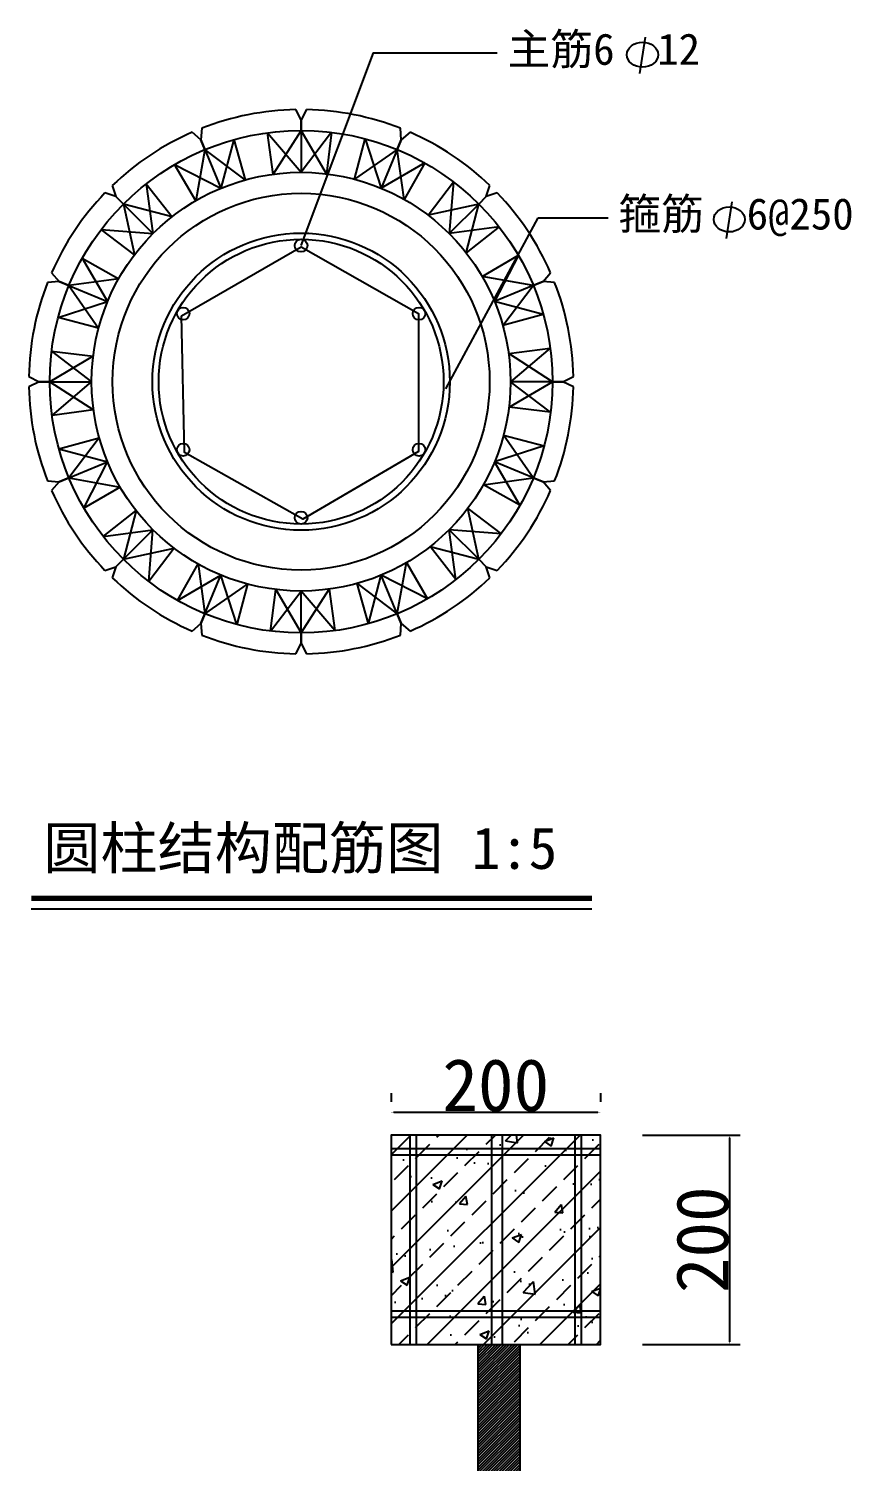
# Model space of a CAD drawing. Extents: x -6004 to -783, y 4539 to 8367.
# Drawn here: x -1568 to -783, y 6998 to 8367 of the extents above; entities that cross this region are included whole.
import ezdxf

# ---------------------------------------------------------------- set-up
doc = ezdxf.new("R2010")
doc.units = 0
doc.layers.get('0').update_dxf_attribs({"linetype": 'CONTINUOUS'})
doc.layers.get('DEFPOINTS').update_dxf_attribs({"linetype": 'CONTINUOUS'})
for name, color, linetype in [('251', 251, 'CONTINUOUS'), ('LAYER2', 7, 'CONTINUOUS'), ('LAYER6', 8, 'CONTINUOUS'), ('标注', 4, 'CONTINUOUS')]:
    doc.layers.add(name, color=color, linetype=linetype)
doc.styles.get("Standard").update_dxf_attribs({"font": '', "height": 50})
doc.styles.get('STANDARD').set_extended_font_data('KaiTi_GB2312')
doc.dimstyles.new('ISO-25', dxfattribs={"dimtxt": 2.5, "dimasz": 2.5, "dimexe": 10, "dimexo": 40, "dimtad": 1, "dimtxsty": 'STANDARD', "dimcen": 2.5, "dimazin": 3, "dimtfac": 1, "dimtmove": 0, "dimatfit": 3})

# ---------------------------------------------------------------- blocks, each defined once
blk = doc.blocks.new('*D122')
at = {"layer": 'DEFPOINTS', "color": 0}
for p in [(-1022.3, 7331.7), (-1222.3, 7309.8), (-1022.3, 7309.8)]:
    blk.add_point(p, dxfattribs=at)
at = {"layer": '标注', "color": 0}
for p, q in [((-1222.3, 7349.8), (-1222.3, 7341.7)), ((-1022.3, 7349.8), (-1022.3, 7341.7)), ((-1219.8, 7331.7), (-1024.8, 7331.7))]:
    blk.add_line(p, q, dxfattribs=at)
for points in [[(-1219.8, 7332.1), (-1219.8, 7331.3), (-1222.3, 7331.7)], [(-1024.8, 7332.1), (-1024.8, 7331.3), (-1022.3, 7331.7)]]:
    blk.add_solid(points, dxfattribs=at)
at = {"layer": '标注', "color": 0, "insert": (-1122.3, 7357.3), "char_height": 50, "attachment_point": 5}
blk.add_mtext('200', dxfattribs=at)
blk = doc.blocks.new('*D123')
at = {"layer": 'DEFPOINTS', "color": 0}
for p in [(-1022.3, 7309.8), (-1022.3, 7109.8), (-899.1, 7109.8)]:
    blk.add_point(p, dxfattribs=at)
at = {"layer": '标注', "color": 0}
for p, q in [((-982.3, 7309.8), (-889.1, 7309.8)), ((-899.1, 7307.3), (-899.1, 7112.3)), ((-982.3, 7109.8), (-889.1, 7109.8))]:
    blk.add_line(p, q, dxfattribs=at)
for points in [[(-899.5, 7307.3), (-898.7, 7307.3), (-899.1, 7309.8)], [(-899.5, 7112.3), (-898.7, 7112.3), (-899.1, 7109.8)]]:
    blk.add_solid(points, dxfattribs=at)
at = {"layer": '标注', "color": 0, "insert": (-924.8, 7209.8), "char_height": 50, "attachment_point": 5, "rotation": 90}
blk.add_mtext('200', dxfattribs=at)

msp = doc.modelspace()

# ---------------------------------------------------------------- hatches: boundary and pattern name
h = msp.add_hatch()
h.set_pattern_fill('AR-CONC', color=256, scale=0.5, style=0)
h.set_pattern_definition([(50, (0, 0), (91.0923, -7.96954), [9.525, -104.775]), (355, (0, 0), (-17.6214, 95.5283), [7.62, -83.82]), (100.451, (7.59, -0.66), (73.4713, 87.5583), [8.095, -89.045]), (46.1842, (0, 25.4), (135.5395, -21.0212), [14.2875, -157.1625]), (96.6356, (11.3, 23.65), (118.702, 123.7128), [12.1425, -133.5675]), (351.184, (0, 25.4), (118.7023, 123.7126), [11.43, -125.73]), (21, (12.7, 19.05), (75.80744, -51.13276), [9.525, -104.775]), (326, (12.7, 19.05), (30.901, 92.094), [7.62, -83.82]), (71.4514, (19.02, 14.79), (106.7082, 40.9614), [8.095, -89.045]), (37.5, (0, 0), (1.5443, 42.27752), [0, -82.804, 0, -85.09, 0, -84.1375]), (7.5, (0, 0), (33.40983, 50.0903), [0, -48.514, 0, -80.899, 0, -32.0675]), (327.5, (-28.32, 0), (67.7953, -2.86437), [0, -31.75, 0, -99.06, 0, -131.445]), (317.5, (-41.02, 0), (74.0646, 12.71325), [0, -41.275, 0, -65.786, 0, -93.345])])
h.paths.add_polyline_path([(-1222.31, 7109.834), (-1022.31, 7109.834), (-1022.31, 7309.834), (-1222.31, 7309.834)])
at = {"layer": '251', "ltscale": 10}
h = msp.add_hatch(dxfattribs=at)
h.set_pattern_fill('ANSI36', color=256, scale=150, style=0)
h.paths.add_polyline_path([(-1222.31, 7109.834), (-1022.31, 7109.834), (-1022.31, 7309.834), (-1222.31, 7309.834)])
at = {"layer": '251'}
h = msp.add_hatch(dxfattribs=at)
h.set_pattern_fill('ANSI33', color=256, scale=6, style=0)
h.paths.add_polyline_path([(-1222.31, 7109.834), (-1022.31, 7109.834), (-1022.31, 7309.834), (-1222.31, 7309.834)])
at = {"layer": '251', "ltscale": 10}
h = msp.add_hatch(dxfattribs=at)
h.set_pattern_fill('ANSI31', color=256, scale=15, style=0)
h.set_pattern_definition([(45, (-140218.554, -6505.0081), (-1.325825215, 1.325825215), [])])
h.paths.add_polyline_path([(-1139.019, 6959.834), (-1099.019, 6959.834), (-1099.019, 7109.834), (-1139.019, 7109.834)])

# ---------------------------------------------------------------- linework, layer by layer
at = {"color": 112, "ltscale": 10}
for p, q in [((-1308.182, 8279.542), (-1308.182, 8269.542)), ((-1308.182, 8269.542), (-1308.182, 8279.542)), ((-1403.853, 8260.511), (-1400.026, 8251.273)), ((-1400.026, 8251.273), (-1403.853, 8260.511)), ((-1212.511, 8260.511), (-1216.338, 8251.273)), ((-1216.338, 8251.273), (-1212.511, 8260.511)), ((-1484.959, 8206.318), (-1477.888, 8199.247)), ((-1477.888, 8199.247), (-1484.959, 8206.318)), ((-1131.405, 8206.318), (-1138.476, 8199.247)), ((-1138.476, 8199.247), (-1131.405, 8206.318)), ((-1539.152, 8125.212), (-1529.913, 8121.386)), ((-1529.913, 8121.386), (-1539.152, 8125.212)), ((-1077.212, 8125.212), (-1086.451, 8121.386)), ((-1086.451, 8121.386), (-1077.212, 8125.212)), ((-1558.182, 8029.542), (-1548.182, 8029.542)), ((-1548.182, 8029.542), (-1558.182, 8029.542)), ((-1058.182, 8029.542), (-1068.182, 8029.542)), ((-1068.182, 8029.542), (-1058.182, 8029.542)), ((-1539.152, 7933.871), (-1529.913, 7937.698)), ((-1529.913, 7937.698), (-1539.152, 7933.871)), ((-1077.212, 7933.871), (-1086.451, 7937.698)), ((-1086.451, 7937.698), (-1077.212, 7933.871)), ((-1484.959, 7852.765), (-1477.888, 7859.836)), ((-1477.888, 7859.836), (-1484.959, 7852.765)), ((-1131.405, 7852.765), (-1138.476, 7859.836)), ((-1138.476, 7859.836), (-1131.405, 7852.765)), ((-1403.853, 7798.572), (-1400.026, 7807.81)), ((-1400.026, 7807.81), (-1403.853, 7798.572)), ((-1212.511, 7798.572), (-1216.338, 7807.81)), ((-1216.338, 7807.81), (-1212.511, 7798.572)), ((-1308.182, 7779.542), (-1308.182, 7789.542)), ((-1308.182, 7789.542), (-1308.182, 7779.542))]:
    msp.add_line(p, q, dxfattribs=at)
at = {"ltscale": 10}
for centre, radius in [((-1308.182, 8029.542), 142), ((-1308.182, 8029.542), 136), ((-1308.182, 8159.542), 6), ((-1420.765, 8094.542), 6), ((-1195.599, 8094.542), 6), ((-1420.765, 7964.542), 6), ((-1195.599, 7964.542), 6), ((-1308.182, 7899.542), 6)]:
    msp.add_circle(centre, radius, dxfattribs=at)
at = {"layer": '251', "ltscale": 10}
for p, q in [((-1204.082, 7109.834), (-1204.082, 7309.834)), ((-1198.082, 7109.834), (-1198.082, 7309.834)), ((-1126.214, 7109.834), (-1126.214, 7309.834)), ((-1115.976, 7109.834), (-1115.976, 7309.834)), ((-1046.538, 7109.834), (-1046.538, 7309.834)), ((-1040.538, 7109.834), (-1040.538, 7309.834)), ((-1222.31, 7296.919), (-1022.31, 7296.919)), ((-1222.31, 7290.919), (-1022.31, 7290.919)), ((-1222.31, 7141.993), (-1022.31, 7141.993)), ((-1222.31, 7135.993), (-1022.31, 7135.993))]:
    msp.add_line(p, q, dxfattribs=at)
at = {"layer": 'LAYER2', "ltscale": 10}
for p, q in [((-1308.182, 8279.542), (-1313.182, 8289.493)), ((-1303.182, 8289.493), (-1308.182, 8279.542)), ((-1403.853, 8260.511), (-1412.281, 8267.792)), ((-1403.042, 8271.619), (-1403.853, 8260.511)), ((-1212.511, 8260.511), (-1213.322, 8271.619)), ((-1204.083, 8267.792), (-1212.511, 8260.511)), ((-1488.46, 8216.891), (-1484.959, 8206.318)), ((-1131.405, 8206.318), (-1127.904, 8216.891)), ((-1484.959, 8206.318), (-1495.531, 8209.82)), ((-1120.833, 8209.82), (-1131.405, 8206.318)), ((-1546.433, 8133.64), (-1539.152, 8125.212)), ((-1077.212, 8125.212), (-1069.931, 8133.64)), ((-1539.152, 8125.212), (-1550.26, 8124.401)), ((-1066.104, 8124.401), (-1077.212, 8125.212)), ((-1568.134, 8034.542), (-1558.182, 8029.542)), ((-1058.182, 8029.542), (-1048.23, 8034.542)), ((-1558.182, 8029.542), (-1568.134, 8024.542)), ((-1048.23, 8024.542), (-1058.182, 8029.542)), ((-1550.26, 7934.682), (-1539.152, 7933.871)), ((-1539.152, 7933.871), (-1546.433, 7925.443)), ((-1077.212, 7933.871), (-1066.104, 7934.682)), ((-1069.931, 7925.443), (-1077.212, 7933.871)), ((-1495.531, 7849.263), (-1484.959, 7852.765)), ((-1484.959, 7852.765), (-1488.46, 7842.192)), ((-1127.904, 7842.192), (-1131.405, 7852.765)), ((-1131.405, 7852.765), (-1120.833, 7849.263)), ((-1412.281, 7791.291), (-1403.853, 7798.572)), ((-1403.853, 7798.572), (-1403.042, 7787.464)), ((-1213.322, 7787.464), (-1212.511, 7798.572)), ((-1212.511, 7798.572), (-1204.083, 7791.291)), ((-1313.182, 7769.59), (-1308.182, 7779.542)), ((-1308.182, 7779.542), (-1303.182, 7769.59)), ((-1139.019, 6959.834), (-1139.019, 7109.834)), ((-1139.019, 7109.834), (-1099.019, 7109.834)), ((-1099.019, 6959.834), (-1099.019, 7109.834))]:
    msp.add_line(p, q, dxfattribs=at)
msp.add_lwpolyline([(-1222.31, 7109.834), (-1022.31, 7109.834), (-1022.31, 7309.834), (-1222.31, 7309.834)], close=True, dxfattribs=at)
for radius in [240, 200]:
    msp.add_circle((-1308.182, 8029.542), radius, dxfattribs=at)
for start, end in [(91.10191, 111.39809), (68.60191, 88.89809), (113.60191, 133.89809), (46.10191, 66.39809), (136.10191, 156.39809), (23.60191, 43.89809), (158.60191, 178.89809), (1.10191, 21.39809), (181.10191, 201.39809), (338.60191, 358.89809), (203.60191, 223.89809), (316.10191, 336.39809), (226.10191, 246.39809), (293.60191, 313.89809), (248.60191, 268.89809), (271.10191, 291.39809)]:
    msp.add_arc((-1308.182, 8029.542), 260, start, end, dxfattribs=at)
at = {"layer": 'LAYER6', "ltscale": 10}
for p, q in [((-1334.99, 8227.737), (-1340.352, 8267.376)), ((-1340.352, 8267.376), (-1308.182, 8229.542)), ((-1308.182, 8269.542), (-1334.99, 8227.737)), ((-1308.182, 8269.542), (-1308.182, 8229.542)), ((-1283.909, 8228.063), (-1308.182, 8269.542)), ((-1308.182, 8269.542), (-1308.182, 8229.542)), ((-1279.055, 8267.768), (-1308.182, 8229.542)), ((-1279.055, 8267.768), (-1283.909, 8228.063)), ((-1372.437, 8260.78), (-1384.719, 8214.317)), ((-1372.437, 8260.78), (-1361.728, 8222.24)), ((-1257.104, 8222.909), (-1246.888, 8261.583)), ((-1246.888, 8261.583), (-1231.645, 8214.317)), ((-1400.026, 8251.273), (-1408.796, 8202.391)), ((-1400.026, 8251.273), (-1384.719, 8214.317)), ((-1361.728, 8222.24), (-1400.026, 8251.273)), ((-1400.026, 8251.273), (-1384.719, 8214.317)), ((-1216.338, 8251.273), (-1257.104, 8222.909)), ((-1216.338, 8251.273), (-1231.645, 8214.317)), ((-1216.338, 8251.273), (-1231.645, 8214.317)), ((-1209.786, 8203.663), (-1216.338, 8251.273)), ((-1408.796, 8202.391), (-1428.919, 8236.961)), ((-1428.919, 8236.961), (-1384.719, 8214.317)), ((-1190.107, 8238.487), (-1231.645, 8214.317)), ((-1190.107, 8238.487), (-1209.786, 8203.663)), ((-1456.037, 8218.589), (-1431.395, 8187.081)), ((-1456.037, 8218.589), (-1449.603, 8170.963)), ((-1186.993, 8188.643), (-1162.756, 8220.463)), ((-1162.756, 8220.463), (-1166.761, 8170.963)), ((-1477.888, 8199.247), (-1467.284, 8150.73)), ((-1477.888, 8199.247), (-1449.603, 8170.963)), ((-1431.395, 8187.081), (-1477.888, 8199.247)), ((-1477.888, 8199.247), (-1449.603, 8170.963)), ((-1138.476, 8199.247), (-1186.993, 8188.643)), ((-1138.476, 8199.247), (-1166.761, 8170.963)), ((-1138.476, 8199.247), (-1166.761, 8170.963)), ((-1150.643, 8152.754), (-1138.476, 8199.247)), ((-1467.284, 8150.73), (-1499.104, 8174.968)), ((-1499.104, 8174.968), (-1449.603, 8170.963)), ((-1119.135, 8177.397), (-1166.761, 8170.963)), ((-1119.135, 8177.397), (-1150.643, 8152.754)), ((-1517.128, 8147.617), (-1482.303, 8127.937)), ((-1517.128, 8147.617), (-1492.958, 8106.078)), ((-1135.333, 8130.155), (-1100.763, 8150.278)), ((-1100.763, 8150.278), (-1123.406, 8106.078)), ((-1086.451, 8121.386), (-1135.333, 8130.155)), ((-1482.303, 8127.937), (-1529.913, 8121.386)), ((-1529.913, 8121.386), (-1492.958, 8106.078)), ((-1529.913, 8121.386), (-1492.958, 8106.078)), ((-1529.913, 8121.386), (-1501.549, 8080.62)), ((-1086.451, 8121.386), (-1123.406, 8106.078)), ((-1086.451, 8121.386), (-1123.406, 8106.078)), ((-1115.483, 8083.088), (-1086.451, 8121.386)), ((-1540.223, 8090.835), (-1492.958, 8106.078)), ((-1076.943, 8093.797), (-1123.406, 8106.078)), ((-1501.549, 8080.62), (-1540.223, 8090.835)), ((-1076.943, 8093.797), (-1115.483, 8083.088)), ((-1109.987, 8056.35), (-1070.348, 8061.712)), ((-1070.348, 8061.712), (-1108.182, 8029.542)), ((-1506.704, 8053.814), (-1548.182, 8029.542)), ((-1546.408, 8058.669), (-1506.704, 8053.814)), ((-1546.408, 8058.669), (-1508.182, 8029.542)), ((-1068.182, 8029.542), (-1109.987, 8056.35)), ((-1548.182, 8029.542), (-1508.182, 8029.542)), ((-1548.182, 8029.542), (-1508.182, 8029.542)), ((-1548.182, 8029.542), (-1506.377, 8002.733)), ((-1546.016, 7997.371), (-1508.182, 8029.542)), ((-1109.66, 8005.269), (-1068.182, 8029.542)), ((-1068.182, 8029.542), (-1108.182, 8029.542)), ((-1069.956, 8000.414), (-1108.182, 8029.542)), ((-1068.182, 8029.542), (-1108.182, 8029.542)), ((-1506.377, 8002.733), (-1546.016, 7997.371)), ((-1069.956, 8000.414), (-1109.66, 8005.269)), ((-1539.42, 7965.286), (-1500.881, 7975.996)), ((-1500.881, 7975.996), (-1529.913, 7937.698)), ((-1076.141, 7968.248), (-1123.406, 7953.005)), ((-1086.451, 7937.698), (-1114.814, 7978.463)), ((-1114.814, 7978.463), (-1076.141, 7968.248)), ((-1539.42, 7965.286), (-1492.958, 7953.005)), ((-1529.913, 7937.698), (-1492.958, 7953.005)), ((-1529.913, 7937.698), (-1492.958, 7953.005)), ((-1515.601, 7908.805), (-1492.958, 7953.005)), ((-1086.451, 7937.698), (-1123.406, 7953.005)), ((-1099.236, 7911.466), (-1123.406, 7953.005)), ((-1086.451, 7937.698), (-1123.406, 7953.005)), ((-1529.913, 7937.698), (-1481.031, 7928.928)), ((-1481.031, 7928.928), (-1515.601, 7908.805)), ((-1134.061, 7931.146), (-1086.451, 7937.698)), ((-1099.236, 7911.466), (-1134.061, 7931.146)), ((-1497.229, 7881.686), (-1465.721, 7906.329)), ((-1465.721, 7906.329), (-1477.888, 7859.836)), ((-1138.476, 7859.836), (-1149.08, 7908.353)), ((-1149.08, 7908.353), (-1117.26, 7884.115)), ((-1497.229, 7881.686), (-1449.603, 7888.12)), ((-1477.888, 7859.836), (-1449.603, 7888.12)), ((-1477.888, 7859.836), (-1449.603, 7888.12)), ((-1453.608, 7838.62), (-1449.603, 7888.12)), ((-1138.476, 7859.836), (-1166.761, 7888.12)), ((-1160.327, 7840.494), (-1166.761, 7888.12)), ((-1138.476, 7859.836), (-1166.761, 7888.12)), ((-1117.26, 7884.115), (-1166.761, 7888.12)), ((-1477.888, 7859.836), (-1429.371, 7870.44)), ((-1429.371, 7870.44), (-1453.608, 7838.62)), ((-1160.327, 7840.494), (-1184.969, 7872.002)), ((-1184.969, 7872.002), (-1138.476, 7859.836)), ((-1216.338, 7807.81), (-1207.568, 7856.692)), ((-1207.568, 7856.692), (-1187.445, 7822.122)), ((-1426.257, 7820.596), (-1406.578, 7855.42)), ((-1426.257, 7820.596), (-1384.719, 7844.766)), ((-1406.578, 7855.42), (-1400.026, 7807.81)), ((-1400.026, 7807.81), (-1384.719, 7844.766)), ((-1400.026, 7807.81), (-1384.719, 7844.766)), ((-1369.476, 7797.5), (-1384.719, 7844.766)), ((-1243.927, 7798.303), (-1231.645, 7844.766)), ((-1216.338, 7807.81), (-1231.645, 7844.766)), ((-1216.338, 7807.81), (-1231.645, 7844.766)), ((-1187.445, 7822.122), (-1231.645, 7844.766)), ((-1400.026, 7807.81), (-1359.26, 7836.174)), ((-1359.26, 7836.174), (-1369.476, 7797.5)), ((-1337.309, 7791.316), (-1332.455, 7831.02)), ((-1337.309, 7791.316), (-1308.182, 7829.542)), ((-1332.455, 7831.02), (-1308.182, 7789.542)), ((-1308.182, 7789.542), (-1281.373, 7831.346)), ((-1308.182, 7789.542), (-1308.182, 7829.542)), ((-1308.182, 7789.542), (-1308.182, 7829.542)), ((-1276.012, 7791.707), (-1308.182, 7829.542)), ((-1281.373, 7831.346), (-1276.012, 7791.707)), ((-1243.927, 7798.303), (-1254.636, 7836.843)), ((-1254.636, 7836.843), (-1216.338, 7807.81)), ((-1565.817, 7525.903), (-1030.529, 7525.903))]:
    msp.add_line(p, q, dxfattribs=at)
msp.add_lwpolyline([(-1422.439, 8092.349), (-1308.046, 8158.326), (-1195.957, 8094.651), (-1195.957, 7962.697), (-1306.511, 7898.254), (-1419.368, 7961.93), (-1422.439, 8092.349)], dxfattribs=at)
at = {"layer": 'LAYER6', "ltscale": 10, "const_width": 5}
msp.add_lwpolyline([(-1565.817, 7536.034), (-1030.529, 7536.034)], dxfattribs=at)
at = {"layer": 'LAYER6', "ltscale": 10}
msp.add_circle((-1308.182, 8029.542), 180, dxfattribs=at)
at = {"layer": '标注', "ltscale": 10}
for p, q in [((-979.813, 8358.698), (-985.188, 8323.84)), ((-896.982, 8201.308), (-902.356, 8166.45))]:
    msp.add_line(p, q, dxfattribs=at)
msp.add_lwpolyline([(-1308.182, 8159.542), (-1239.174, 8343.585), (-1120.904, 8343.585)], dxfattribs=at)
for centre in [(-982.202, 8341.914), (-899.37, 8184.524)]:
    msp.add_ellipse(centre, major_axis=(-14.854, 0), ratio=0.8048763, dxfattribs=at)

# ---------------------------------------------------------------- texts
at = {"layer": '标注', "ltscale": 10, "width": 900, "attachment_point": 1}
for s, insert, char_height in [('主筋6  12', (-1111.143, 8362.265), 30), ('箍筋  6@250', (-1005.338, 8204.875), 30), ('圆柱结构配筋图 1:5', (-1554.367, 7604.091), 40)]:
    msp.add_mtext(s, dxfattribs=dict(at, insert=insert, char_height=char_height))

# ---------------------------------------------------------------- dimensions: what is measured, and where the dimension line sits
at = {"layer": '标注'}
dim = msp.add_linear_dim(base=(-1022.31, 7331.682), p1=(-1222.31, 7309.834), p2=(-1022.31, 7309.834), dimstyle='ISO-25', dxfattribs=at)
dim.commit()
dim.dimension.update_dxf_attribs({"geometry": '*D122', "text_midpoint": (-1122.31, 7357.307)})
dim = msp.add_linear_dim(base=(-899.132, 7109.834), p1=(-1022.31, 7309.834), p2=(-1022.31, 7109.834), angle=90, dimstyle='ISO-25', dxfattribs=at)
dim.commit()
dim.dimension.update_dxf_attribs({"geometry": '*D123', "text_midpoint": (-924.757, 7209.834)})

# ---------------------------------------------------------------- leaders
at = {"layer": '标注', "color": 112, "ltscale": 10}
msp.add_leader([(-1169.857, 8022.852), (-1081.839, 8186.195), (-1015.1, 8186.195)], dimstyle='ISO-25', dxfattribs=at)

doc.saveas('drawing.dxf')
